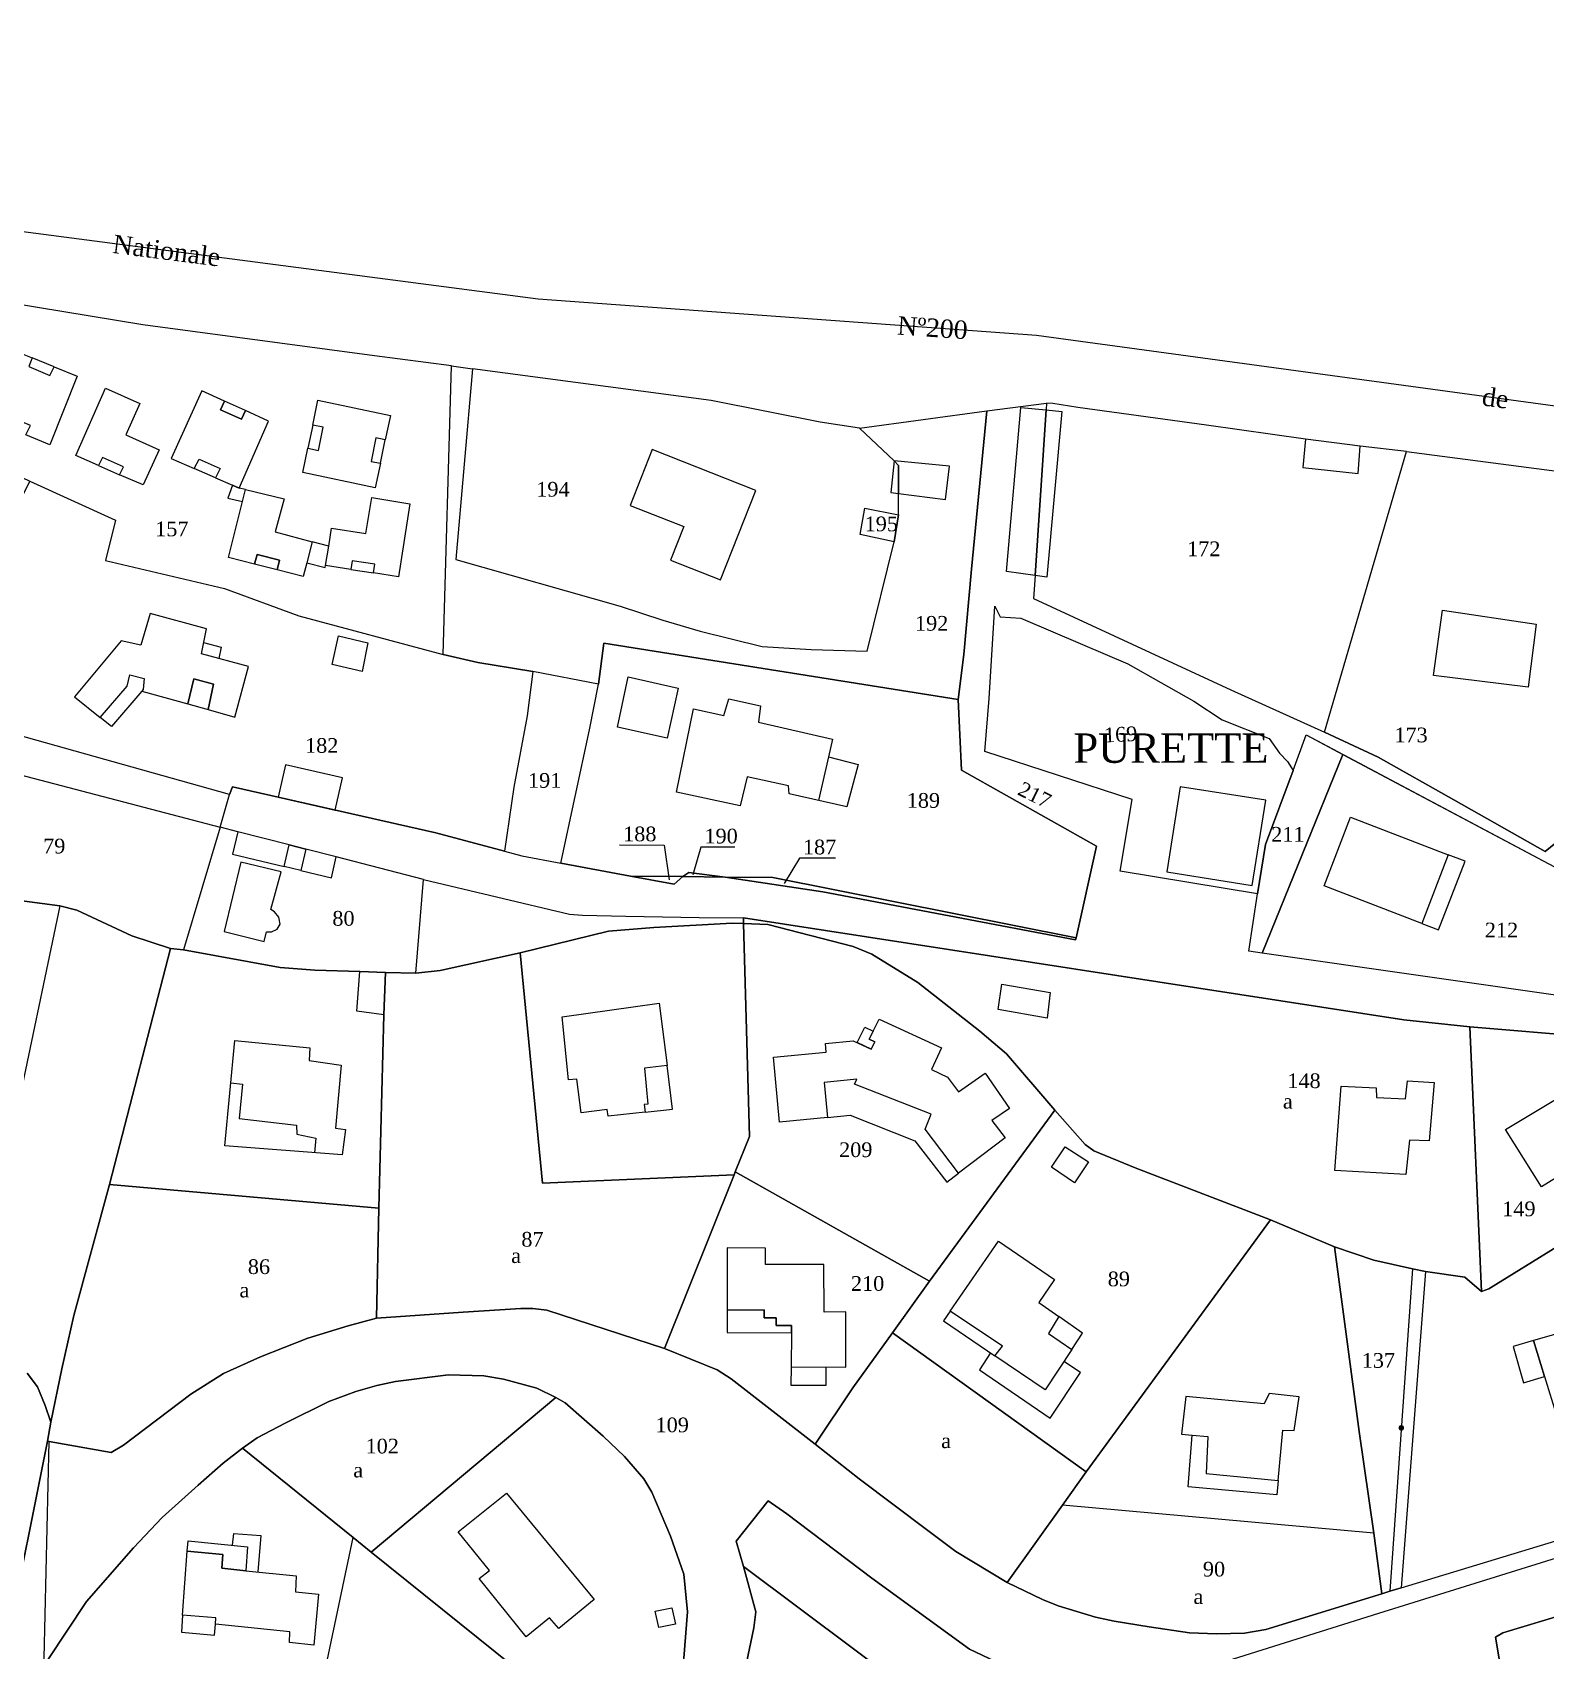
# Model space of a CAD drawing. Extents: x 1208110 to 1209219, y 6152832 to 6153439.
# Drawn here: x 1208429.4 to 1208635.2, y 6153219 to 6153439.1 of the extents above; entities that cross this region are included whole.
import ezdxf

# ---------------------------------------------------------------- set-up
doc = ezdxf.new("R2010")
doc.units = 0
doc.linetypes.add('CONTINU', pattern=[0])
doc.layers.get('0').update_dxf_attribs({"linetype": 'CONTINU'})
for name, color, linetype in [('1LIEUDIT', 7, 'CONTINU'), ('1PARCELLE', 7, 'CONTINU'), ('1SECTION', 7, 'CONTINU'), ('1SUBDFISC', 7, 'CONTINU'), ('1SUBDSECT', 7, 'CONTINU'), ('1TROUPARCELLE', 7, 'CONTINU'), ('1TROUSUBDFISC', 7, 'CONTINU'), ('1ZONCOMM', 7, 'CONTINU'), ('3BATIDUR', 7, 'CONTINU'), ('3BATILEGER', 7, 'CONTINU'), ('3CHEMIN', 7, 'CONTINU'), ('3CLOTMI', 7, 'CONTINU'), ('3FISCLINE', 7, 'CONTINUOUS'), ('3FLECHEPAR', 7, 'CONTINU'), ('3GAZODUC', 7, 'CONTINU'), ('3LIEUDITTEX', 7, 'CONTINU'), ('3PARCELLETEX', 7, 'CONTINU'), ('3PISCINE', 7, 'CONTINUOUS'), ('3SUBDFISCTEX', 7, 'CONTINU'), ('3ZONCOMMTEX', 7, 'CONTINU')]:
    doc.layers.add(name, color=color, linetype=linetype)
doc.styles.get("Standard").update_dxf_attribs({"font": 'Times New Roman'})

# ---------------------------------------------------------------- blocks, each defined once
blk = doc.blocks.new('CLOTMI')
at = {"const_width": 0.38}
blk.add_lwpolyline([(-0.19, 0, 1), (0.19, 0, 1)], format="xyb", close=True, dxfattribs=at)

msp = doc.modelspace()

# ---------------------------------------------------------------- linework, layer by layer
at = {"layer": '1LIEUDIT'}
for points in [[(1208747.24, 6153373.17), (1208565.93, 6153397.87), (1208498.18, 6153402.8), (1208353.5, 6153421.69)], [(1208646.18, 6153279.85), (1208627.44, 6153268.22), (1208626.45, 6153267.87), (1208624.15, 6153269.84), (1208618.84, 6153270.61), (1208617.03, 6153270.95), (1208611.79, 6153272.14), (1208606.44, 6153273.94), (1208597.74, 6153277.61), (1208579.35, 6153284.68), (1208573.7, 6153286.98), (1208572.56, 6153287.87), (1208568.42, 6153292.55), (1208561.84, 6153300.18), (1208558.22, 6153303.26), (1208549.78, 6153309.91), (1208543.55, 6153313.75), (1208540.99, 6153314.8), (1208529.38, 6153317.76), (1208526.08, 6153317.92), (1208524.56, 6153317.95), (1208513.88, 6153317.37), (1208507.74, 6153316.88), (1208495.73, 6153313.93), (1208484.82, 6153311.54), (1208481.54, 6153311.14), (1208477.41, 6153311.25), (1208473.92, 6153311.38), (1208467.78, 6153311.57), (1208463.09, 6153311.93), (1208449.95, 6153314.31), (1208448.15, 6153314.52), (1208442.92, 6153316.22), (1208435.42, 6153319.71), (1208433.12, 6153320.3), (1208428.3, 6153320.93)], [(1208428.3, 6153320.93), (1208433.12, 6153320.3), (1208435.42, 6153319.71), (1208442.92, 6153316.22), (1208448.15, 6153314.52), (1208449.95, 6153314.31), (1208463.09, 6153311.93), (1208467.78, 6153311.57), (1208473.92, 6153311.38), (1208477.41, 6153311.25), (1208481.54, 6153311.14), (1208484.82, 6153311.54), (1208495.73, 6153313.93), (1208507.74, 6153316.88), (1208513.88, 6153317.37), (1208524.56, 6153317.95), (1208526.08, 6153317.92), (1208529.38, 6153317.76), (1208540.99, 6153314.8), (1208543.55, 6153313.75), (1208549.78, 6153309.91), (1208558.22, 6153303.26), (1208561.84, 6153300.18), (1208568.42, 6153292.55), (1208572.56, 6153287.87), (1208573.7, 6153286.98), (1208579.35, 6153284.68), (1208597.74, 6153277.61), (1208606.44, 6153273.94), (1208611.79, 6153272.14), (1208617.03, 6153270.95), (1208618.84, 6153270.61), (1208624.15, 6153269.84), (1208626.45, 6153267.87), (1208627.44, 6153268.22), (1208646.18, 6153279.85)]]:
    msp.add_lwpolyline(points, dxfattribs=at)
at = {"layer": '1PARCELLE'}
for points in [[(1208411.87, 6153404.67), (1208402.66, 6153390.66), (1208429.03, 6153378.05), (1208440.68, 6153372.75), (1208439.32, 6153367.28), (1208455.5, 6153363.48), (1208465.61, 6153359.74), (1208485.25, 6153354.47), (1208486.36, 6153393.73), (1208475.89, 6153395.12), (1208444.4, 6153399.33), (1208411.87, 6153404.67)], [(1208485.25, 6153354.47), (1208486.36, 6153393.73), (1208489.21, 6153393.33), (1208486.97, 6153367.41), (1208509.32, 6153361.05), (1208515.12, 6153359.15), (1208520.2, 6153357.65), (1208528.64, 6153355.57), (1208535.27, 6153355.19), (1208542.91, 6153354.95), (1208546.58, 6153369.8), (1208547.14, 6153373.47), (1208547.15, 6153376.37), (1208547.17, 6153380.18), (1208546.56, 6153380.84), (1208541.87, 6153385.27), (1208559.19, 6153387.61), (1208557.1, 6153366.11), (1208556.02, 6153354.51), (1208555.29, 6153348.35), (1208507.09, 6153356.02), (1208506.35, 6153350.44), (1208497.42, 6153352.17), (1208489.97, 6153353.4), (1208485.25, 6153354.47)], [(1208541.87, 6153385.27), (1208536.52, 6153386.07), (1208521.68, 6153389.05), (1208489.21, 6153393.33), (1208486.97, 6153367.41), (1208509.32, 6153361.05), (1208515.12, 6153359.15), (1208520.2, 6153357.65), (1208528.64, 6153355.57), (1208535.27, 6153355.19), (1208542.91, 6153354.95), (1208546.58, 6153369.8), (1208541.94, 6153370.81), (1208542.57, 6153374.39), (1208547.14, 6153373.47), (1208547.15, 6153376.37), (1208547.17, 6153380.18), (1208546.56, 6153380.84), (1208541.87, 6153385.27)], [(1208567.29, 6153388.68), (1208567.23, 6153387.75), (1208565.72, 6153365.23), (1208565.51, 6153362.11), (1208592.34, 6153349.7), (1208605.1, 6153343.94), (1208616.25, 6153382.08), (1208609.95, 6153382.81), (1208602.48, 6153383.76), (1208589.02, 6153385.67), (1208571.56, 6153388.07), (1208568.16, 6153388.63), (1208567.29, 6153388.68)], [(1208605.1, 6153343.94), (1208616.25, 6153382.08), (1208645.71, 6153378.25), (1208644.15, 6153361.47), (1208641.49, 6153334.46), (1208641.33, 6153332.78), (1208635.07, 6153327.69), (1208622.65, 6153334.71), (1208612.4, 6153340.52), (1208605.1, 6153343.94)], [(1208429.03, 6153378.05), (1208440.68, 6153372.75), (1208439.32, 6153367.28), (1208455.5, 6153363.48), (1208465.61, 6153359.74), (1208485.25, 6153354.47), (1208489.97, 6153353.4), (1208497.42, 6153352.17), (1208496.68, 6153346.15), (1208494.87, 6153336.44), (1208493.56, 6153327.74), (1208484.26, 6153330.23), (1208456.6, 6153336.49), (1208456.2, 6153335.45), (1208423.35, 6153344.64), (1208413.76, 6153347.46), (1208414.52, 6153349.06), (1208429.03, 6153378.05)], [(1208546.58, 6153369.8), (1208541.94, 6153370.81), (1208542.57, 6153374.39), (1208547.14, 6153373.47), (1208546.58, 6153369.8)], [(1208600.83, 6153338.73), (1208597.04, 6153328.65), (1208595.99, 6153321.94), (1208577.3, 6153325.04), (1208578.94, 6153334.78), (1208558.89, 6153341.31), (1208559.5, 6153348.53), (1208560.24, 6153361.05), (1208561, 6153359.6), (1208563.81, 6153359.41), (1208572.2, 6153355.86), (1208578.35, 6153353.2), (1208587.3, 6153348.14), (1208591.19, 6153345.6), (1208597.56, 6153343.08), (1208598.95, 6153341.09), (1208600.05, 6153339.94), (1208600.83, 6153338.73)], [(1208501.23, 6153326.11), (1208505.12, 6153344.26), (1208506.35, 6153350.44), (1208507.09, 6153356.02), (1208555.29, 6153348.35), (1208555.74, 6153338.76), (1208574.1, 6153328.45), (1208571.3, 6153315.97), (1208530.08, 6153324.16), (1208523.59, 6153324.21), (1208518.64, 6153324.86), (1208517.81, 6153324.29), (1208510.7, 6153324.36), (1208501.23, 6153326.11)], [(1208497.42, 6153352.17), (1208496.68, 6153346.15), (1208494.87, 6153336.44), (1208493.56, 6153327.74), (1208495.92, 6153327.13), (1208501.23, 6153326.11), (1208505.12, 6153344.26), (1208506.35, 6153350.44), (1208497.42, 6153352.17)], [(1208596.62, 6153313.9), (1208594.78, 6153314.17), (1208595.99, 6153321.94), (1208597.04, 6153328.65), (1208600.83, 6153338.73), (1208602.6, 6153343.55), (1208607.6, 6153340.91), (1208596.62, 6153313.9)], [(1208607.6, 6153340.91), (1208637.03, 6153325.27), (1208647.38, 6153319.49), (1208640.77, 6153307.78), (1208640.64, 6153307.59), (1208596.62, 6153313.9), (1208607.6, 6153340.91)], [(1208417.8, 6153327.85), (1208424.76, 6153338.88), (1208454.92, 6153330.99), (1208449.95, 6153314.31), (1208448.15, 6153314.52), (1208442.92, 6153316.22), (1208435.42, 6153319.71), (1208433.12, 6153320.3), (1208428.3, 6153320.93), (1208425.71, 6153321.49), (1208423.15, 6153322.8), (1208417.8, 6153327.85)], [(1208454.92, 6153330.99), (1208449.95, 6153314.31), (1208463.09, 6153311.93), (1208467.78, 6153311.57), (1208473.92, 6153311.38), (1208477.41, 6153311.25), (1208481.54, 6153311.14), (1208482.57, 6153323.9), (1208470.67, 6153326.96), (1208466.56, 6153328.02), (1208464.28, 6153328.6), (1208457.33, 6153330.39), (1208454.92, 6153330.99)], [(1208517.81, 6153324.29), (1208516.64, 6153323.24), (1208510.7, 6153324.36), (1208517.81, 6153324.29)], [(1208523.59, 6153324.21), (1208517.81, 6153324.29), (1208518.64, 6153324.86), (1208523.59, 6153324.21)], [(1208571.3, 6153315.97), (1208571.24, 6153315.7), (1208536.88, 6153322.2), (1208523.59, 6153324.21), (1208530.08, 6153324.16), (1208571.3, 6153315.97)], [(1208526.08, 6153317.92), (1208526.89, 6153288.96), (1208524.95, 6153284.13), (1208524.79, 6153283.74), (1208515.34, 6153260.11), (1208499.35, 6153265.34), (1208497.44, 6153265.54), (1208495.8, 6153265.58), (1208487.95, 6153265.04), (1208476.18, 6153264.25), (1208476.5, 6153279.2), (1208477.19, 6153305.5), (1208477.41, 6153311.25), (1208481.54, 6153311.14), (1208484.82, 6153311.54), (1208495.73, 6153313.93), (1208507.74, 6153316.88), (1208513.88, 6153317.37), (1208524.56, 6153317.95), (1208526.08, 6153317.92)], [(1208526.08, 6153317.92), (1208529.38, 6153317.76), (1208540.99, 6153314.8), (1208543.55, 6153313.75), (1208549.78, 6153309.91), (1208558.22, 6153303.26), (1208561.84, 6153300.18), (1208568.42, 6153292.55), (1208551.39, 6153269.26), (1208524.95, 6153284.13), (1208526.89, 6153288.96), (1208526.08, 6153317.92)], [(1208624.85, 6153303.85), (1208626.45, 6153267.87), (1208624.15, 6153269.84), (1208618.84, 6153270.61), (1208617.03, 6153270.95), (1208611.79, 6153272.14), (1208606.44, 6153273.94), (1208597.74, 6153277.61), (1208579.35, 6153284.68), (1208573.7, 6153286.98), (1208572.56, 6153287.87), (1208568.42, 6153292.55), (1208561.84, 6153300.18), (1208558.22, 6153303.26), (1208549.78, 6153309.91), (1208543.55, 6153313.75), (1208540.99, 6153314.8), (1208529.38, 6153317.76), (1208526.08, 6153317.92), (1208526.1, 6153318.68), (1208615.86, 6153304.81), (1208624.85, 6153303.85)], [(1208431.44, 6153247.54), (1208431.89, 6153250.08), (1208433.38, 6153257.37), (1208435.03, 6153264.61), (1208439.88, 6153282.4), (1208448.15, 6153314.52), (1208449.95, 6153314.31), (1208463.09, 6153311.93), (1208467.78, 6153311.57), (1208473.92, 6153311.38), (1208477.41, 6153311.25), (1208477.19, 6153305.5), (1208476.5, 6153279.2), (1208476.18, 6153264.25), (1208472.31, 6153263.2), (1208466.85, 6153261.51), (1208460.39, 6153258.99), (1208455.38, 6153256.74), (1208450.95, 6153253.92), (1208441.78, 6153246.98), (1208440.08, 6153245.98), (1208431.68, 6153247.49), (1208431.44, 6153247.54)], [(1208624.85, 6153303.85), (1208641.14, 6153302.49), (1208643.05, 6153302.68), (1208644.22, 6153303.12), (1208645.59, 6153303.91), (1208646.74, 6153304.94), (1208647.88, 6153300.89), (1208649.48, 6153299.55), (1208651.32, 6153298.55), (1208660.36, 6153295.69), (1208668.62, 6153287.58), (1208650.88, 6153282.19), (1208650.69, 6153282.13), (1208647.83, 6153288), (1208643.71, 6153286.16), (1208643.25, 6153285.89), (1208646.18, 6153279.85), (1208627.44, 6153268.22), (1208626.45, 6153267.87), (1208624.85, 6153303.85)], [(1208568.42, 6153292.55), (1208572.56, 6153287.87), (1208573.7, 6153286.98), (1208579.35, 6153284.68), (1208597.74, 6153277.61), (1208572.68, 6153243.34), (1208569.46, 6153238.8), (1208561.92, 6153228.31), (1208554.97, 6153232.52), (1208551.13, 6153235.38), (1208541.83, 6153242.38), (1208535.83, 6153247.11), (1208540.93, 6153254.78), (1208546.32, 6153262.26), (1208551.39, 6153269.26), (1208568.42, 6153292.55)], [(1208535.83, 6153247.11), (1208524.42, 6153256.01), (1208522.51, 6153257.22), (1208515.34, 6153260.11), (1208524.79, 6153283.74), (1208524.95, 6153284.13), (1208551.39, 6153269.26), (1208546.32, 6153262.26), (1208540.93, 6153254.78), (1208535.83, 6153247.11)], [(1208646.18, 6153279.85), (1208627.44, 6153268.22), (1208626.45, 6153267.87), (1208624.15, 6153269.84), (1208618.84, 6153270.61), (1208615.49, 6153227.57), (1208662.21, 6153241.75), (1208652.14, 6153277.65), (1208651.22, 6153281), (1208650.88, 6153282.19), (1208650.69, 6153282.13), (1208646.18, 6153279.85)], [(1208597.74, 6153277.61), (1208606.44, 6153273.94), (1208609.8, 6153248.83), (1208611.81, 6153234.99), (1208612.88, 6153226.77), (1208597.09, 6153221.9), (1208594.22, 6153221.39), (1208590.42, 6153221.31), (1208586.75, 6153221.46), (1208581.25, 6153222.27), (1208576.47, 6153223.02), (1208573.93, 6153223.57), (1208568.86, 6153225.13), (1208566.72, 6153226.01), (1208561.92, 6153228.31), (1208569.46, 6153238.8), (1208572.68, 6153243.34), (1208597.74, 6153277.61)], [(1208606.44, 6153273.94), (1208611.79, 6153272.14), (1208617.03, 6153270.95), (1208618.84, 6153270.61), (1208615.49, 6153227.57), (1208613.98, 6153227.12), (1208612.88, 6153226.77), (1208611.81, 6153234.99), (1208609.8, 6153248.83), (1208606.44, 6153273.94)], [(1208425.31, 6153141.61), (1208428.76, 6153136.95), (1208428.9, 6153139.79), (1208429.62, 6153167.59), (1208430.44, 6153196.75), (1208430.99, 6153217.99), (1208431.68, 6153247.49), (1208431.44, 6153247.54), (1208425.87, 6153219.71), (1208422.9, 6153204.5), (1208421.83, 6153199.68), (1208420.97, 6153194.49), (1208420.71, 6153190.22), (1208420.76, 6153182.24), (1208421.09, 6153169.47), (1208421.55, 6153161.99), (1208422.28, 6153155.37), (1208423.31, 6153149.9), (1208423.91, 6153146.03), (1208424.51, 6153143.42), (1208425.31, 6153141.61)], [(1208431.49, 6153217.78), (1208436.76, 6153225.73), (1208443.13, 6153233.02), (1208447.04, 6153237.15), (1208451.94, 6153241.53), (1208455.34, 6153244.53), (1208457.94, 6153246.55), (1208473.02, 6153234.41), (1208475.47, 6153232.44), (1208511.69, 6153203.27), (1208510.79, 6153201.95), (1208505.56, 6153196.19), (1208502.42, 6153193.17), (1208499.08, 6153189.31), (1208498.19, 6153188.08), (1208461.92, 6153204.21), (1208431.49, 6153217.78)], [(1208570.44, 6153187.3), (1208573.51, 6153206.79), (1208574.26, 6153211.99), (1208561.22, 6153217.14), (1208556.83, 6153219.22), (1208543.51, 6153228.89), (1208531.96, 6153237.64), (1208529.43, 6153239.42), (1208525.1, 6153233.9), (1208526.1, 6153230.46), (1208527.78, 6153224.29), (1208527.49, 6153222.14), (1208522.67, 6153199.21), (1208545.88, 6153193.46), (1208570.44, 6153187.3)], [(1208639.75, 6153153), (1208634.61, 6153182.71), (1208632.73, 6153193.44), (1208629.36, 6153214.68), (1208628.36, 6153220.86), (1208629.35, 6153221.46), (1208645.56, 6153226.34), (1208661.72, 6153196.58), (1208673.11, 6153175.45), (1208671.88, 6153153.18), (1208668.96, 6153153.19), (1208639.75, 6153153)]]:
    msp.add_lwpolyline(points, close=True, dxfattribs=at)
for points in [[(1208641.14, 6153302.49), (1208624.85, 6153303.85), (1208624.85, 6153303.85), (1208615.86, 6153304.81), (1208526.1, 6153318.68), (1208526.08, 6153317.92), (1208524.56, 6153317.95), (1208513.88, 6153317.37), (1208507.74, 6153316.88), (1208495.73, 6153313.93), (1208484.82, 6153311.54), (1208481.54, 6153311.14), (1208482.57, 6153323.9), (1208470.67, 6153326.96), (1208466.56, 6153328.02), (1208464.28, 6153328.6), (1208457.33, 6153330.39), (1208454.92, 6153330.99), (1208456.2, 6153335.45), (1208456.6, 6153336.49), (1208484.26, 6153330.23), (1208493.56, 6153327.74), (1208495.92, 6153327.13), (1208501.23, 6153326.11), (1208510.7, 6153324.36), (1208516.64, 6153323.24), (1208517.81, 6153324.29), (1208523.59, 6153324.21), (1208536.88, 6153322.2), (1208571.24, 6153315.7), (1208571.3, 6153315.97), (1208574.1, 6153328.45), (1208555.74, 6153338.76), (1208555.29, 6153348.35), (1208556.02, 6153354.51), (1208557.1, 6153366.11), (1208559.19, 6153387.61), (1208567.29, 6153388.68), (1208567.23, 6153387.75), (1208565.72, 6153365.23), (1208565.51, 6153362.11), (1208592.34, 6153349.7), (1208605.1, 6153343.94), (1208612.4, 6153340.52), (1208622.65, 6153334.71), (1208635.07, 6153327.69), (1208641.33, 6153332.78)], [(1208424.76, 6153338.88), (1208454.92, 6153330.99), (1208456.2, 6153335.45), (1208423.35, 6153344.64)], [(1208428.66, 6153256.76), (1208430.08, 6153254.92), (1208431.13, 6153252.36), (1208431.89, 6153250.08), (1208433.38, 6153257.37), (1208435.03, 6153264.61), (1208439.88, 6153282.4), (1208448.15, 6153314.52), (1208442.92, 6153316.22), (1208435.42, 6153319.71), (1208433.12, 6153320.3), (1208428.3, 6153320.93)], [(1208430.99, 6153217.99), (1208431.68, 6153247.49), (1208440.08, 6153245.98), (1208441.78, 6153246.98), (1208450.95, 6153253.92), (1208455.38, 6153256.74), (1208460.39, 6153258.99), (1208466.85, 6153261.51), (1208472.31, 6153263.2), (1208476.18, 6153264.25), (1208487.95, 6153265.04), (1208495.8, 6153265.58), (1208497.44, 6153265.54), (1208499.35, 6153265.34), (1208515.34, 6153260.11), (1208522.51, 6153257.22), (1208524.42, 6153256.01), (1208535.83, 6153247.11), (1208541.83, 6153242.38), (1208551.13, 6153235.38), (1208554.97, 6153232.52), (1208561.92, 6153228.31), (1208566.72, 6153226.01), (1208568.86, 6153225.13), (1208573.93, 6153223.57), (1208576.47, 6153223.02), (1208581.25, 6153222.27), (1208586.75, 6153221.46), (1208590.42, 6153221.31), (1208594.22, 6153221.39), (1208597.09, 6153221.9), (1208612.88, 6153226.77), (1208613.98, 6153227.12), (1208615.49, 6153227.57), (1208662.21, 6153241.75)], [(1208425.87, 6153219.71), (1208431.44, 6153247.54), (1208431.89, 6153250.08), (1208431.13, 6153252.36), (1208430.08, 6153254.92), (1208428.66, 6153256.76)], [(1208517.95, 6153218), (1208518.48, 6153224.31), (1208517.95, 6153229.43), (1208516.14, 6153234.58), (1208513.61, 6153240.6), (1208512.53, 6153242.41), (1208509.92, 6153245.45), (1208507.01, 6153248.18), (1208501.82, 6153252.74), (1208500.58, 6153253.44), (1208497.98, 6153254.71), (1208493.45, 6153255.96), (1208490.79, 6153256.39), (1208485.98, 6153256.56), (1208478.74, 6153255.61), (1208476.2, 6153255.1), (1208473.35, 6153254.27), (1208469.7, 6153252.92), (1208463.77, 6153249.96), (1208459.95, 6153247.96), (1208457.94, 6153246.55), (1208455.34, 6153244.53), (1208451.94, 6153241.53), (1208447.04, 6153237.15), (1208443.13, 6153233.02), (1208436.76, 6153225.73), (1208431.49, 6153217.78)], [(1208511.69, 6153203.27), (1208475.47, 6153232.44), (1208473.02, 6153234.41), (1208457.94, 6153246.55), (1208457.94, 6153246.55), (1208459.95, 6153247.96), (1208463.77, 6153249.96), (1208469.7, 6153252.92), (1208473.35, 6153254.27), (1208476.2, 6153255.1), (1208478.74, 6153255.61), (1208485.98, 6153256.56), (1208490.79, 6153256.39), (1208493.45, 6153255.96), (1208497.98, 6153254.71), (1208500.58, 6153253.44), (1208501.82, 6153252.74), (1208507.01, 6153248.18), (1208509.92, 6153245.45), (1208512.53, 6153242.41), (1208513.61, 6153240.6), (1208516.14, 6153234.58), (1208517.95, 6153229.43), (1208518.48, 6153224.31), (1208517.95, 6153218)], [(1208561.22, 6153217.14), (1208556.83, 6153219.22), (1208543.51, 6153228.89), (1208531.96, 6153237.64), (1208529.43, 6153239.42), (1208525.1, 6153233.9), (1208526.1, 6153230.46), (1208527.78, 6153224.29), (1208527.49, 6153222.14), (1208522.67, 6153199.21)], [(1208645.56, 6153226.34), (1208629.35, 6153221.46), (1208628.36, 6153220.86), (1208629.36, 6153214.68)]]:
    msp.add_lwpolyline(points, dxfattribs=at)
at = {"layer": '1SECTION'}
msp.add_lwpolyline([(1208840.84, 6153321.58), (1208834.25, 6153321.78), (1208824.82, 6153321.76), (1208821.84, 6153321.71), (1208822.05, 6153323.97), (1208822.37, 6153326.37), (1208824.82, 6153346.95), (1208825.37, 6153351.63), (1208825.8, 6153355.07), (1208826.74, 6153362.34), (1208767.43, 6153370.42), (1208747.24, 6153373.17), (1208565.93, 6153397.87), (1208498.18, 6153402.8), (1208353.5, 6153421.69)], dxfattribs=at)
at = {"layer": '1SUBDFISC'}
for points in [[(1208406.88, 6153339.24), (1208412.24, 6153333.45), (1208417.8, 6153327.85), (1208423.15, 6153322.8), (1208425.71, 6153321.49), (1208428.3, 6153320.93), (1208433.12, 6153320.3), (1208426.8, 6153290.2), (1208423.54, 6153290.69), (1208415.58, 6153292.42), (1208398.83, 6153295.81), (1208406.88, 6153339.24)], [(1208524.79, 6153283.74), (1208524.95, 6153284.13), (1208526.89, 6153288.96), (1208526.08, 6153317.92), (1208524.56, 6153317.95), (1208513.88, 6153317.37), (1208507.74, 6153316.88), (1208495.73, 6153313.93), (1208498.74, 6153282.58), (1208524.79, 6153283.74)], [(1208624.15, 6153269.84), (1208618.84, 6153270.61), (1208617.03, 6153270.95), (1208611.79, 6153272.14), (1208606.44, 6153273.94), (1208597.74, 6153277.61), (1208579.35, 6153284.68), (1208573.7, 6153286.98), (1208572.56, 6153287.87), (1208568.42, 6153292.55), (1208561.84, 6153300.18), (1208558.22, 6153303.26), (1208549.78, 6153309.91), (1208543.55, 6153313.75), (1208540.99, 6153314.8), (1208529.38, 6153317.76), (1208526.08, 6153317.92), (1208526.1, 6153318.68), (1208615.86, 6153304.81), (1208624.85, 6153303.85), (1208626.45, 6153267.87), (1208624.15, 6153269.84)], [(1208476.5, 6153279.2), (1208477.19, 6153305.5), (1208477.41, 6153311.25), (1208473.92, 6153311.38), (1208467.78, 6153311.57), (1208463.09, 6153311.93), (1208449.95, 6153314.31), (1208448.15, 6153314.52), (1208439.88, 6153282.4), (1208476.5, 6153279.2)], [(1208524.79, 6153283.74), (1208498.74, 6153282.58), (1208495.73, 6153313.93), (1208484.82, 6153311.54), (1208481.54, 6153311.14), (1208477.41, 6153311.25), (1208477.19, 6153305.5), (1208476.5, 6153279.2), (1208476.18, 6153264.25), (1208487.95, 6153265.04), (1208495.8, 6153265.58), (1208497.44, 6153265.54), (1208499.35, 6153265.34), (1208515.34, 6153260.11), (1208524.79, 6153283.74)], [(1208560.72, 6153306.24), (1208561.2, 6153309.68), (1208567.8, 6153308.54), (1208567.36, 6153305.06), (1208560.72, 6153306.24)], [(1208606.49, 6153284.33), (1208607.35, 6153295.81), (1208612.13, 6153295.56), (1208612.14, 6153294.24), (1208616.09, 6153294.09), (1208616.36, 6153296.51), (1208619.98, 6153296.27), (1208619.3, 6153288.34), (1208616.64, 6153288.45), (1208616.15, 6153283.79), (1208606.49, 6153284.33)], [(1208546.32, 6153262.26), (1208551.39, 6153269.26), (1208568.42, 6153292.55), (1208572.56, 6153287.87), (1208573.7, 6153286.98), (1208579.35, 6153284.68), (1208597.74, 6153277.61), (1208572.68, 6153243.34), (1208546.32, 6153262.26)], [(1208476.5, 6153279.2), (1208439.88, 6153282.4), (1208435.03, 6153264.61), (1208433.38, 6153257.37), (1208431.89, 6153250.08), (1208431.44, 6153247.54), (1208431.68, 6153247.49), (1208440.08, 6153245.98), (1208441.78, 6153246.98), (1208450.95, 6153253.92), (1208455.38, 6153256.74), (1208460.39, 6153258.99), (1208466.85, 6153261.51), (1208472.31, 6153263.2), (1208476.18, 6153264.25), (1208476.5, 6153279.2)], [(1208569.46, 6153238.8), (1208572.68, 6153243.34), (1208597.74, 6153277.61), (1208606.44, 6153273.94), (1208609.8, 6153248.83), (1208611.81, 6153234.99), (1208569.46, 6153238.8)], [(1208546.32, 6153262.26), (1208572.68, 6153243.34), (1208569.46, 6153238.8), (1208561.92, 6153228.31), (1208554.97, 6153232.52), (1208551.13, 6153235.38), (1208541.83, 6153242.38), (1208535.83, 6153247.11), (1208540.93, 6153254.78), (1208546.32, 6153262.26)], [(1208475.47, 6153232.44), (1208473.02, 6153234.41), (1208457.94, 6153246.55), (1208459.95, 6153247.96), (1208463.77, 6153249.96), (1208469.7, 6153252.92), (1208473.35, 6153254.27), (1208476.2, 6153255.1), (1208478.74, 6153255.61), (1208485.98, 6153256.56), (1208490.79, 6153256.39), (1208493.45, 6153255.96), (1208497.98, 6153254.71), (1208500.58, 6153253.44), (1208475.47, 6153232.44)], [(1208475.47, 6153232.44), (1208500.58, 6153253.44), (1208501.82, 6153252.74), (1208507.01, 6153248.18), (1208509.92, 6153245.45), (1208512.53, 6153242.41), (1208513.61, 6153240.6), (1208516.14, 6153234.58), (1208517.95, 6153229.43), (1208518.48, 6153224.31), (1208517.95, 6153218), (1208515.15, 6153209.84), (1208511.69, 6153203.27), (1208475.47, 6153232.44)], [(1208473.02, 6153234.41), (1208457.94, 6153246.55), (1208455.34, 6153244.53), (1208451.94, 6153241.53), (1208447.04, 6153237.15), (1208443.13, 6153233.02), (1208436.76, 6153225.73), (1208431.49, 6153217.78), (1208461.92, 6153204.21), (1208469.47, 6153217.67), (1208473.02, 6153234.41)], [(1208545.88, 6153193.46), (1208556.34, 6153207.82), (1208526.1, 6153230.46), (1208525.1, 6153233.9), (1208529.43, 6153239.42), (1208531.96, 6153237.64), (1208543.51, 6153228.89), (1208556.83, 6153219.22), (1208561.22, 6153217.14), (1208574.26, 6153211.99), (1208573.51, 6153206.79), (1208570.44, 6153187.3), (1208545.88, 6153193.46)], [(1208611.81, 6153234.99), (1208569.46, 6153238.8), (1208561.92, 6153228.31), (1208566.72, 6153226.01), (1208568.86, 6153225.13), (1208573.93, 6153223.57), (1208576.47, 6153223.02), (1208581.25, 6153222.27), (1208586.75, 6153221.46), (1208590.42, 6153221.31), (1208594.22, 6153221.39), (1208597.09, 6153221.9), (1208612.88, 6153226.77), (1208611.81, 6153234.99)], [(1208511.69, 6153203.27), (1208510.79, 6153201.95), (1208505.56, 6153196.19), (1208502.42, 6153193.17), (1208499.08, 6153189.31), (1208498.19, 6153188.08), (1208461.92, 6153204.21), (1208469.47, 6153217.67), (1208473.02, 6153234.41), (1208475.47, 6153232.44), (1208511.69, 6153203.27)], [(1208545.88, 6153193.46), (1208522.67, 6153199.21), (1208527.49, 6153222.14), (1208527.78, 6153224.29), (1208526.1, 6153230.46), (1208556.34, 6153207.82), (1208545.88, 6153193.46)]]:
    msp.add_lwpolyline(points, close=True, dxfattribs=at)
msp.add_lwpolyline([(1208428.66, 6153256.76), (1208430.08, 6153254.92), (1208431.13, 6153252.36), (1208431.89, 6153250.08), (1208431.89, 6153250.08), (1208433.38, 6153257.37), (1208435.03, 6153264.61), (1208439.88, 6153282.4), (1208448.15, 6153314.52), (1208442.92, 6153316.22), (1208435.42, 6153319.71), (1208433.12, 6153320.3), (1208426.8, 6153290.2)], dxfattribs=at)
at = {"layer": '1SUBDSECT'}
msp.add_lwpolyline([(1208840.84, 6153321.58), (1208834.25, 6153321.78), (1208824.82, 6153321.76), (1208821.84, 6153321.71), (1208822.05, 6153323.97), (1208822.37, 6153326.37), (1208824.82, 6153346.95), (1208825.37, 6153351.63), (1208825.8, 6153355.07), (1208826.74, 6153362.34), (1208767.43, 6153370.42), (1208747.24, 6153373.17), (1208565.93, 6153397.87), (1208498.18, 6153402.8), (1208353.5, 6153421.69)], dxfattribs=at)
at = {"layer": '1TROUPARCELLE'}
msp.add_lwpolyline([(1208596.62, 6153313.9), (1208594.78, 6153314.17), (1208595.99, 6153321.94), (1208577.3, 6153325.04), (1208578.94, 6153334.78), (1208558.89, 6153341.31), (1208559.5, 6153348.53), (1208560.24, 6153361.05), (1208561, 6153359.6), (1208563.81, 6153359.41), (1208572.2, 6153355.86), (1208578.35, 6153353.2), (1208587.3, 6153348.14), (1208591.19, 6153345.6), (1208597.56, 6153343.08), (1208598.95, 6153341.09), (1208600.05, 6153339.94), (1208600.83, 6153338.73), (1208602.6, 6153343.55), (1208637.03, 6153325.27), (1208647.38, 6153319.49), (1208640.77, 6153307.78), (1208640.64, 6153307.59), (1208596.62, 6153313.9)], close=True, dxfattribs=at)
at = {"layer": '1TROUSUBDFISC'}
for points in [[(1208560.72, 6153306.24), (1208561.2, 6153309.68), (1208567.8, 6153308.54), (1208567.36, 6153305.06), (1208560.72, 6153306.24)], [(1208606.49, 6153284.33), (1208607.35, 6153295.81), (1208612.13, 6153295.56), (1208612.14, 6153294.24), (1208616.09, 6153294.09), (1208616.36, 6153296.51), (1208619.98, 6153296.27), (1208619.3, 6153288.34), (1208616.64, 6153288.45), (1208616.15, 6153283.79), (1208606.49, 6153284.33)]]:
    msp.add_lwpolyline(points, close=True, dxfattribs=at)
at = {"layer": '1ZONCOMM'}
msp.add_lwpolyline([(1208826.74, 6153362.34), (1208767.43, 6153370.42), (1208747.24, 6153373.17), (1208565.93, 6153397.87), (1208498.18, 6153402.8), (1208353.5, 6153421.69), (1208316.89, 6153426.69), (1208280.22, 6153439.09)], dxfattribs=at)
msp.add_lwpolyline([(1208826.74, 6153362.34), (1208767.43, 6153370.42), (1208747.24, 6153373.17), (1208565.93, 6153397.87), (1208498.18, 6153402.8), (1208353.5, 6153421.69), (1208316.89, 6153426.69), (1208280.22, 6153439.09)], dxfattribs=at)
msp.add_lwpolyline([(1208826.74, 6153362.34), (1208767.43, 6153370.42), (1208747.24, 6153373.17), (1208565.93, 6153397.87), (1208498.18, 6153402.8), (1208353.5, 6153421.69), (1208316.89, 6153426.69), (1208280.22, 6153439.09)], dxfattribs=at)
msp.add_lwpolyline([(1208826.74, 6153362.34), (1208767.43, 6153370.42), (1208747.24, 6153373.17), (1208565.93, 6153397.87), (1208498.18, 6153402.8), (1208353.5, 6153421.69), (1208316.89, 6153426.69), (1208280.22, 6153439.09)], dxfattribs=at)
at = {"layer": '3BATIDUR'}
for points in [[(1208425.59, 6153385.55), (1208422.48, 6153386.82), (1208426.19, 6153396.12), (1208429.35, 6153394.83), (1208428.91, 6153393.65), (1208431.77, 6153392.44), (1208432.36, 6153393.61), (1208435.48, 6153392.33), (1208431.76, 6153383.01), (1208428.5, 6153384.35), (1208429.14, 6153385.63), (1208426.23, 6153386.84), (1208425.59, 6153385.55)], [(1208438.37, 6153380.2), (1208435.29, 6153381.55), (1208439.32, 6153390.73), (1208443.99, 6153388.64), (1208442.07, 6153384.35), (1208446.61, 6153382.3), (1208444.44, 6153377.54), (1208441.24, 6153378.93), (1208441.76, 6153379.99), (1208438.9, 6153381.28), (1208438.37, 6153380.2)], [(1208451.4, 6153379.78), (1208452.07, 6153381.06), (1208454.93, 6153379.78), (1208454.3, 6153378.51), (1208456.61, 6153377.5), (1208457.51, 6153377.1), (1208461.51, 6153386.22), (1208458.38, 6153387.65), (1208457.8, 6153386.5), (1208454.95, 6153387.77), (1208455.52, 6153388.94), (1208452.42, 6153390.36), (1208448.25, 6153381.15), (1208451.4, 6153379.78)], [(1208476.7, 6153380.52), (1208475.99, 6153377.14), (1208466.17, 6153379.23), (1208466.86, 6153382.55), (1208468.27, 6153382.25), (1208468.92, 6153385.39), (1208467.51, 6153385.68), (1208468.22, 6153389.08), (1208478.08, 6153387.01), (1208477.37, 6153383.66), (1208476.09, 6153383.94), (1208475.45, 6153380.75), (1208476.7, 6153380.52)], [(1208561.86, 6153365.76), (1208563.77, 6153388.06), (1208567.23, 6153387.75), (1208565.72, 6153365.23), (1208561.86, 6153365.76)], [(1208565.72, 6153365.23), (1208567.23, 6153387.75), (1208569.35, 6153387.55), (1208567.32, 6153365.02), (1208565.72, 6153365.23)], [(1208609.95, 6153382.81), (1208602.48, 6153383.76), (1208602.14, 6153379.9), (1208609.66, 6153379.12), (1208609.95, 6153382.81)], [(1208513.66, 6153382.36), (1208510.67, 6153374.76), (1208517.96, 6153371.89), (1208516.15, 6153367.32), (1208522.96, 6153364.64), (1208527.74, 6153376.77), (1208513.66, 6153382.36)], [(1208546.1, 6153376.5), (1208547.15, 6153376.37), (1208547.17, 6153380.18), (1208546.56, 6153380.84), (1208546.1, 6153376.5)], [(1208546.56, 6153380.84), (1208547.17, 6153380.18), (1208547.15, 6153376.37), (1208553.56, 6153375.56), (1208554.1, 6153380.11), (1208546.56, 6153380.84)], [(1208459.57, 6153366.78), (1208456.05, 6153367.69), (1208457.96, 6153375.28), (1208458.37, 6153376.91), (1208463.63, 6153375.67), (1208462.4, 6153371.16), (1208467.44, 6153369.83), (1208466.7, 6153366.94), (1208466.21, 6153365.08), (1208462.68, 6153365.99), (1208462.97, 6153367.34), (1208459.95, 6153368.11), (1208459.57, 6153366.78)], [(1208472.7, 6153366.06), (1208469.25, 6153366.6), (1208469.68, 6153369.23), (1208470.07, 6153371.69), (1208474.74, 6153370.96), (1208475.56, 6153375.85), (1208480.72, 6153374.98), (1208479.18, 6153365.05), (1208475.77, 6153365.59), (1208475.93, 6153366.77), (1208472.87, 6153367.25), (1208472.7, 6153366.06)], [(1208547.14, 6153373.47), (1208546.58, 6153369.8), (1208541.94, 6153370.81), (1208542.57, 6153374.39), (1208547.14, 6153373.47)], [(1208453.27, 6153346.99), (1208456.91, 6153345.98), (1208458.79, 6153352.84), (1208452.36, 6153354.56), (1208453.05, 6153357.99), (1208445.38, 6153360.05), (1208444.15, 6153355.75), (1208441.44, 6153356.36), (1208435.09, 6153348.75), (1208438.59, 6153345.93), (1208442.29, 6153350.17), (1208442.62, 6153351.73), (1208444.58, 6153351.21), (1208444.43, 6153349.71), (1208444.27, 6153349.51), (1208450.51, 6153347.76), (1208451.35, 6153351.18), (1208454.03, 6153350.47), (1208453.27, 6153346.99)], [(1208619.91, 6153351.65), (1208621.14, 6153360.53), (1208633.89, 6153358.6), (1208632.79, 6153350.06), (1208619.91, 6153351.65)], [(1208470.13, 6153353.14), (1208471.01, 6153357.03), (1208475, 6153356.08), (1208474.21, 6153352.18), (1208470.13, 6153353.14)], [(1208508.93, 6153344.6), (1208510.39, 6153351.46), (1208517.21, 6153349.92), (1208515.69, 6153343.11), (1208508.93, 6153344.6)], [(1208516.99, 6153335.78), (1208519.26, 6153347.12), (1208523.41, 6153346.21), (1208524.07, 6153348.45), (1208528.37, 6153347.53), (1208528.1, 6153345.28), (1208538.19, 6153343), (1208537.64, 6153340.59), (1208541.69, 6153339.55), (1208540.13, 6153333.79), (1208532.28, 6153335.53), (1208532.18, 6153336.61), (1208526.6, 6153337.86), (1208525.63, 6153333.93), (1208516.99, 6153335.78)], [(1208583.64, 6153324.92), (1208595.25, 6153323.08), (1208597.1, 6153334.67), (1208585.48, 6153336.51), (1208583.64, 6153324.92)], [(1208618.32, 6153317.91), (1208605.03, 6153323.04), (1208608.64, 6153332.39), (1208621.92, 6153327.26), (1208618.32, 6153317.91)], [(1208465.88, 6153325.13), (1208470.04, 6153324.13), (1208470.67, 6153326.96), (1208466.56, 6153328.02), (1208465.88, 6153325.13)], [(1208477.19, 6153305.5), (1208473.49, 6153305.98), (1208473.92, 6153311.38), (1208477.41, 6153311.25), (1208477.19, 6153305.5)], [(1208560.72, 6153306.24), (1208561.2, 6153309.68), (1208567.8, 6153308.54), (1208567.36, 6153305.06), (1208560.72, 6153306.24)], [(1208512.7, 6153292.25), (1208507.67, 6153291.7), (1208507.52, 6153292.6), (1208504.01, 6153292.16), (1208503.41, 6153296.74), (1208502.3, 6153296.65), (1208501.44, 6153305.23), (1208514.62, 6153307.1), (1208515.68, 6153298.6), (1208512.6, 6153298.25), (1208513.07, 6153293.34), (1208512.59, 6153293.28), (1208512.7, 6153292.25)], [(1208555.32, 6153295.01), (1208558.93, 6153297.54), (1208562.23, 6153292.74), (1208559.83, 6153291.11), (1208561.64, 6153288.77), (1208555.33, 6153283.96), (1208550.8, 6153289.93), (1208551.59, 6153291.97), (1208541.16, 6153296.06), (1208541.49, 6153296.76), (1208537.05, 6153296.28), (1208537.51, 6153291.52), (1208530.97, 6153290.9), (1208530.16, 6153299.72), (1208537.31, 6153300.42), (1208537.25, 6153301.6), (1208541.01, 6153301.95), (1208543.45, 6153300.84), (1208543.93, 6153301.81), (1208543.17, 6153302.19), (1208544.52, 6153304.9), (1208553, 6153301.02), (1208551.64, 6153298.07), (1208553.8, 6153297), (1208555.32, 6153295.01)], [(1208455.55, 6153287.69), (1208456.93, 6153301.99), (1208467.1, 6153300.99), (1208467, 6153299.29), (1208471.39, 6153298.67), (1208470.61, 6153290.08), (1208471.94, 6153289.88), (1208471.5, 6153286.44), (1208455.55, 6153287.69)], [(1208637.47, 6153283.89), (1208634.6, 6153282.09), (1208629.7, 6153289.89), (1208644.41, 6153298.75), (1208647.68, 6153293.54), (1208644.4, 6153291.57), (1208643.9, 6153292.64), (1208643.78, 6153292.87), (1208640.64, 6153291.24), (1208640.75, 6153291), (1208642.59, 6153287.12), (1208637.47, 6153283.89)], [(1208606.49, 6153284.33), (1208607.35, 6153295.81), (1208612.13, 6153295.56), (1208612.14, 6153294.24), (1208616.09, 6153294.09), (1208616.36, 6153296.51), (1208619.98, 6153296.27), (1208619.3, 6153288.34), (1208616.64, 6153288.45), (1208616.15, 6153283.79), (1208606.49, 6153284.33)], [(1208571.09, 6153282.67), (1208567.95, 6153284.77), (1208569.8, 6153287.55), (1208572.99, 6153285.49), (1208571.09, 6153282.67)], [(1208532.59, 6153262.23), (1208532.56, 6153257.61), (1208539.99, 6153257.57), (1208539.98, 6153265.1), (1208537.03, 6153265.04), (1208537.02, 6153271.56), (1208529.06, 6153271.56), (1208529.07, 6153273.75), (1208523.87, 6153273.8), (1208523.88, 6153265.34), (1208528.91, 6153265.38), (1208528.9, 6153264.3), (1208530.51, 6153264.31), (1208530.52, 6153263.26), (1208532.59, 6153263.27), (1208532.59, 6153262.23)], [(1208570.73, 6153259.99), (1208567.08, 6153254.51), (1208560.26, 6153259.12), (1208561.31, 6153260.45), (1208554.2, 6153265.21), (1208560.77, 6153274.7), (1208568.38, 6153269.51), (1208566.25, 6153266.37), (1208568.98, 6153264.46), (1208567.54, 6153262.17), (1208570.73, 6153259.99)], [(1208635.02, 6153256.3), (1208636.69, 6153250.89), (1208648.96, 6153254.55), (1208646.48, 6153262.86), (1208639.55, 6153260.86), (1208638.95, 6153262.75), (1208633.49, 6153261.19), (1208635.02, 6153256.3)], [(1208598.8, 6153242.15), (1208599.41, 6153249.02), (1208600.95, 6153248.95), (1208601.63, 6153253.56), (1208597.56, 6153253.98), (1208596.87, 6153252.58), (1208586.23, 6153253.59), (1208585.65, 6153248.45), (1208587.08, 6153248.33), (1208589.21, 6153248.14), (1208588.99, 6153243.14), (1208598.8, 6153242.15)], [(1208496.51, 6153220.92), (1208490.14, 6153228.85), (1208491.56, 6153229.94), (1208487.26, 6153235.21), (1208493.84, 6153240.43), (1208505.76, 6153225.97), (1208500.96, 6153222.04), (1208499.72, 6153223.49), (1208496.51, 6153220.92)], [(1208458.4, 6153229.9), (1208465.23, 6153229.22), (1208465.17, 6153227.05), (1208468.27, 6153226.72), (1208467.65, 6153219.79), (1208464.33, 6153220.14), (1208464.41, 6153221.59), (1208454.28, 6153222.62), (1208454.35, 6153223.48), (1208449.81, 6153223.88), (1208450.45, 6153232.57), (1208455.3, 6153232.12), (1208455.15, 6153230.23), (1208458.4, 6153229.9)], [(1208514.56, 6153222.16), (1208514.08, 6153224.41), (1208516.32, 6153224.87), (1208516.82, 6153222.64), (1208514.56, 6153222.16)]]:
    msp.add_lwpolyline(points, close=True, dxfattribs=at)
at = {"layer": '3BATILEGER'}
for points in [[(1208432.36, 6153393.61), (1208429.35, 6153394.83), (1208428.91, 6153393.65), (1208431.77, 6153392.44), (1208432.36, 6153393.61)], [(1208458.38, 6153387.65), (1208455.52, 6153388.94), (1208454.95, 6153387.77), (1208457.8, 6153386.5), (1208458.38, 6153387.65)], [(1208467.51, 6153385.68), (1208466.86, 6153382.55), (1208468.27, 6153382.25), (1208468.92, 6153385.39), (1208467.51, 6153385.68)], [(1208476.7, 6153380.52), (1208477.37, 6153383.66), (1208476.09, 6153383.94), (1208475.45, 6153380.75), (1208476.7, 6153380.52)], [(1208438.37, 6153380.2), (1208441.24, 6153378.93), (1208441.76, 6153379.99), (1208438.9, 6153381.28), (1208438.37, 6153380.2)], [(1208454.3, 6153378.51), (1208451.4, 6153379.78), (1208452.07, 6153381.06), (1208454.93, 6153379.78), (1208454.3, 6153378.51)], [(1208456.61, 6153377.5), (1208455.98, 6153375.76), (1208457.96, 6153375.28), (1208458.37, 6153376.91), (1208457.51, 6153377.1), (1208456.61, 6153377.5)], [(1208467.44, 6153369.83), (1208466.7, 6153366.94), (1208469.2, 6153366.32), (1208469.25, 6153366.6), (1208469.68, 6153369.23), (1208467.44, 6153369.83)], [(1208462.68, 6153365.99), (1208459.57, 6153366.78), (1208459.95, 6153368.11), (1208462.97, 6153367.34), (1208462.68, 6153365.99)], [(1208472.7, 6153366.06), (1208475.77, 6153365.59), (1208475.93, 6153366.77), (1208472.87, 6153367.25), (1208472.7, 6153366.06)], [(1208444.27, 6153349.51), (1208440.14, 6153344.69), (1208438.59, 6153345.93), (1208442.29, 6153350.17), (1208442.62, 6153351.73), (1208444.58, 6153351.21), (1208444.43, 6153349.71), (1208444.27, 6153349.51)], [(1208450.51, 6153347.76), (1208453.27, 6153346.99), (1208454.03, 6153350.47), (1208451.35, 6153351.18), (1208450.51, 6153347.76)], [(1208462.82, 6153335.09), (1208470.57, 6153333.33), (1208471.55, 6153337.71), (1208463.82, 6153339.47), (1208462.82, 6153335.09)], [(1208463.64, 6153325.67), (1208464.28, 6153328.6), (1208457.33, 6153330.39), (1208456.6, 6153327.35), (1208463.64, 6153325.67)], [(1208465.88, 6153325.13), (1208463.64, 6153325.67), (1208464.28, 6153328.6), (1208466.56, 6153328.02), (1208465.88, 6153325.13)], [(1208621.92, 6153327.26), (1208618.32, 6153317.91), (1208620.6, 6153317.03), (1208624.21, 6153326.38), (1208621.92, 6153327.26)], [(1208543.71, 6153303.26), (1208543.17, 6153302.19), (1208543.93, 6153301.81), (1208543.45, 6153300.84), (1208541.52, 6153301.72), (1208542.58, 6153303.82), (1208543.71, 6153303.26)], [(1208512.7, 6153292.25), (1208516.43, 6153292.65), (1208515.68, 6153298.6), (1208512.6, 6153298.25), (1208513.07, 6153293.34), (1208512.59, 6153293.28), (1208512.7, 6153292.25)], [(1208523.88, 6153265.34), (1208523.88, 6153262.31), (1208532.59, 6153262.23), (1208532.59, 6153263.27), (1208530.52, 6153263.26), (1208530.51, 6153264.31), (1208528.9, 6153264.3), (1208528.91, 6153265.38), (1208523.88, 6153265.34)], [(1208554.2, 6153265.21), (1208553.27, 6153263.86), (1208560.26, 6153259.12), (1208561.31, 6153260.45), (1208554.2, 6153265.21)], [(1208570.73, 6153259.99), (1208572.2, 6153262.21), (1208568.98, 6153264.46), (1208567.54, 6153262.17), (1208570.73, 6153259.99)], [(1208633.49, 6153261.19), (1208630.72, 6153260.39), (1208632.13, 6153255.45), (1208635.02, 6153256.3), (1208633.49, 6153261.19)], [(1208587.08, 6153248.33), (1208589.21, 6153248.14), (1208588.99, 6153243.14), (1208598.8, 6153242.15), (1208598.62, 6153240.2), (1208586.53, 6153241.29), (1208587.08, 6153248.33)], [(1208458.4, 6153229.9), (1208455.15, 6153230.23), (1208455.3, 6153232.12), (1208450.45, 6153232.57), (1208450.55, 6153233.98), (1208458.64, 6153233.15), (1208458.4, 6153229.9)], [(1208449.81, 6153223.88), (1208449.64, 6153221.56), (1208454.15, 6153221.15), (1208454.28, 6153222.62), (1208454.35, 6153223.48), (1208449.81, 6153223.88)]]:
    msp.add_lwpolyline(points, close=True, dxfattribs=at)
at = {"layer": '3CHEMIN'}
msp.add_lwpolyline([(1208617.03, 6153270.95), (1208613.98, 6153227.12)], dxfattribs=at)
at = {"layer": '3FISCLINE'}
for points in [[(1208452.67, 6153356.11), (1208455.06, 6153355.51), (1208454.75, 6153353.93)], [(1208537.64, 6153340.59), (1208536.28, 6153334.64)], [(1208482.57, 6153323.9), (1208502.41, 6153319.19), (1208504.2, 6153319.04), (1208510.06, 6153318.89), (1208520.07, 6153318.72), (1208526.1, 6153318.68)], [(1208456.38, 6153296.23), (1208457.95, 6153296.06), (1208457.51, 6153291.39), (1208465.31, 6153290.49), (1208465.36, 6153289.28), (1208467.94, 6153288.7), (1208467.76, 6153286.73)], [(1208537.51, 6153291.52), (1208540.58, 6153291.83), (1208549.39, 6153288.35), (1208553.71, 6153282.74), (1208555.33, 6153283.96)], [(1208559.65, 6153259.54), (1208558.15, 6153257.22), (1208567.77, 6153250.63), (1208571.92, 6153256.85), (1208569.64, 6153258.35)], [(1208532.56, 6153257.61), (1208532.53, 6153255.15), (1208537.34, 6153255.13), (1208537.34, 6153257.59)], [(1208456.59, 6153233.36), (1208456.77, 6153234.96), (1208460.43, 6153234.68), (1208460.03, 6153229.74)]]:
    msp.add_lwpolyline(points, dxfattribs=at)
at = {"layer": '3FLECHEPAR'}
for points in [[(1208509.24, 6153328.59), (1208515.28, 6153328.58), (1208515.95, 6153323.83)], [(1208524.92, 6153328.29), (1208520.3, 6153328.3), (1208519.2, 6153324.51)], [(1208538.59, 6153326.8), (1208533.69, 6153326.81), (1208531.61, 6153323.36)]]:
    msp.add_lwpolyline(points, dxfattribs=at)
at = {"layer": '3GAZODUC'}
msp.add_lwpolyline([(1208762.54, 6153270.5), (1208729.88, 6153260.68), (1208612.41, 6153224.08), (1208575.92, 6153212.6), (1208524.38, 6153197.08), (1208427.59, 6153167.14), (1208312.1, 6153131.96), (1208284.48, 6153123.77), (1208141.65, 6153079.63), (1208116.01, 6153070.9)], dxfattribs=at)
at = {"layer": '3PISCINE'}
msp.add_lwpolyline([(1208455.45, 6153316.83), (1208460.88, 6153315.47), (1208461.2, 6153316.76), (1208461.91, 6153316.76), (1208462.69, 6153317.14), (1208463.07, 6153317.81), (1208462.91, 6153318.78), (1208462.29, 6153319.48), (1208461.82, 6153319.81), (1208463.19, 6153324.94), (1208457.75, 6153326.26), (1208455.45, 6153316.83)], close=True, dxfattribs=at)

# ---------------------------------------------------------------- block references
at = {"layer": '3CLOTMI', "rotation": 86}
msp.add_blockref('CLOTMI', (1208615.53, 6153249.33), dxfattribs=at)

# ---------------------------------------------------------------- texts
at = {"layer": '3LIEUDITTEX'}
msp.add_text('PURETTE', height=4, dxfattribs=at).set_placement((1208570.95, 6153339.76))
at = {"layer": '3PARCELLETEX'}
for s, p in [('194', (1208497.9, 6153375.96)), ('157', (1208446.08, 6153370.57)), ('195', (1208542.55, 6153371.25)), ('172', (1208586.4, 6153367.86)), ('192', (1208549.4, 6153357.73)), ('182', (1208466.46, 6153341.12)), ('173', (1208614.59, 6153342.55)), ('191', (1208496.78, 6153336.37)), ('189', (1208548.28, 6153333.65)), ('188', (1208509.71, 6153329.09)), ('190', (1208520.77, 6153328.8)), ('79', (1208430.84, 6153327.44)), ('187', (1208534.16, 6153327.31)), ('80', (1208470.17, 6153317.61)), ('212', (1208626.89, 6153316.02)), ('148', (1208600.03, 6153295.53)), ('209', (1208539.08, 6153286.15)), ('149', (1208629.25, 6153278.11)), ('87', (1208495.87, 6153273.97)), ('86', (1208458.68, 6153270.25)), ('89', (1208575.61, 6153268.58)), ('210', (1208540.69, 6153267.96)), ('137', (1208610.15, 6153257.5)), ('109', (1208514.12, 6153248.73)), ('102', (1208474.69, 6153245.85)), ('90', (1208588.55, 6153229.12))]:
    msp.add_text(s, height=2, dxfattribs=at).set_placement(p)
for s, rotation, p in [('169', 2.7, (1208575.15, 6153342.53)), ('217', 333.8, (1208563.21, 6153335.51)), ('211', 360, (1208597.84, 6153329.04))]:
    msp.add_text(s, height=2, rotation=rotation, dxfattribs=at).set_placement(p)
at = {"layer": '3SUBDFISCTEX'}
for p in [(1208599.43, 6153292.74), (1208494.49, 6153271.75), (1208457.54, 6153267.07), (1208552.96, 6153246.58), (1208473.02, 6153242.59), (1208587.27, 6153225.39)]:
    msp.add_text('a', height=2, dxfattribs=at).set_placement(p)
at = {"layer": '3ZONCOMMTEX'}
for s, rotation, p in [('Nationale', 352.7, (1208440.19, 6153409.11)), ('Nationale', 352.7, (1208440.19, 6153409.11)), ('Nationale', 352.7, (1208440.19, 6153409.11)), ('Nationale', 352.7, (1208440.19, 6153409.11)), ('Nº200', 356.1, (1208546.93, 6153398)), ('Nº200', 356.1, (1208546.93, 6153398)), ('Nº200', 356.1, (1208546.93, 6153398)), ('Nº200', 356.1, (1208546.93, 6153398)), ('de', 352.5, (1208626.39, 6153388.37)), ('de', 352.5, (1208626.39, 6153388.37)), ('de', 352.5, (1208626.39, 6153388.37)), ('de', 352.5, (1208626.39, 6153388.37))]:
    msp.add_text(s, height=2.5, rotation=rotation, dxfattribs=at).set_placement(p)

doc.saveas('drawing.dxf')
